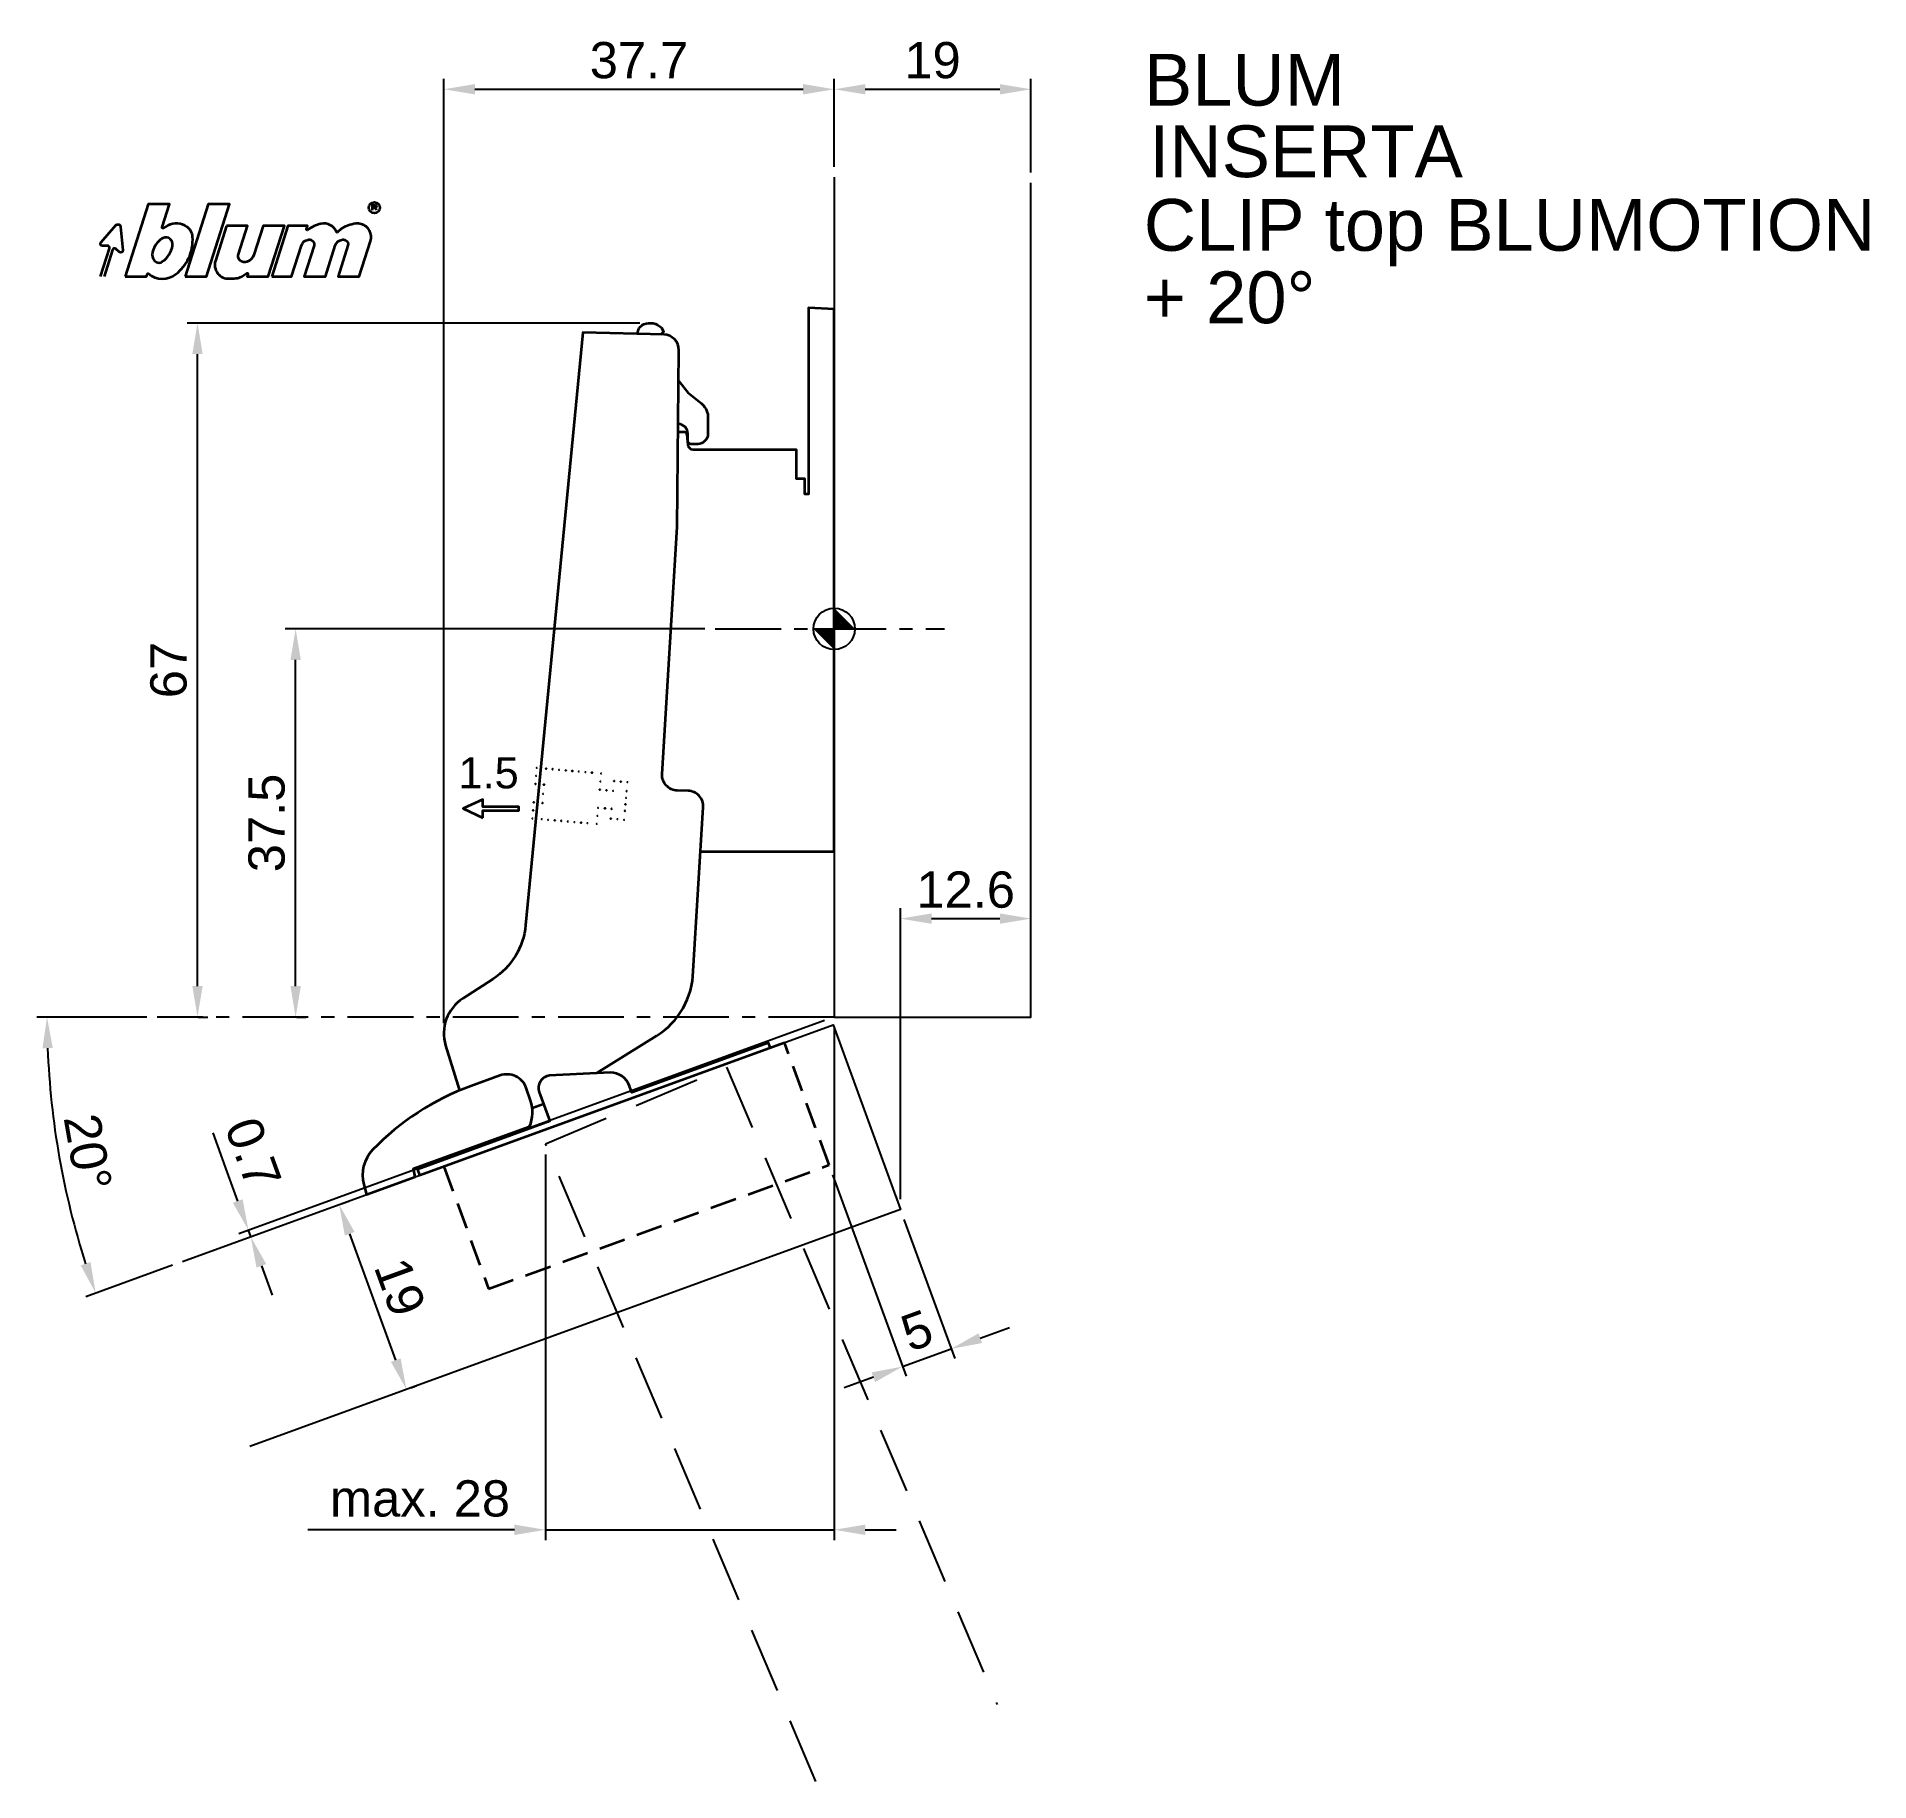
# Model space of a CAD drawing. Extents: x -77 to 100, y -111 to 57.
import ezdxf

# ---------------------------------------------------------------- set-up
doc = ezdxf.new("R2010")
doc.units = 0
doc.header["$PDMODE"] = 35
doc.header["$PDSIZE"] = 5
doc.linetypes.add('MITTE', pattern=[50.8, 31.75, -6.35, 6.35, -6.35])
doc.linetypes.add('STRICHLINIE', pattern=[19.05, 12.7, -6.35])
doc.layers.get('Defpoints').update_dxf_attribs({"linetype": 'CONTINUOUS'})
doc.layers.add('1', color=2, linetype='CONTINUOUS')
doc.layers.add('5', color=1, linetype='CONTINUOUS')
doc.layers.add('6', color=3, linetype='CONTINUOUS', lineweight=35)
doc.styles.add('Beschlag', font='ARIAL.TTF')
doc.dimstyles.new('Beschlag', dxfattribs={"dimtxt": 3.5, "dimasz": 3, "dimexe": 1, "dimexo": 1, "dimgap": 1, "dimtad": 1, "dimdec": 1, "dimdsep": 46, "dimtxsty": 'Beschlag', "dimcen": 2, "dimclrd": 256, "dimclre": 256, "dimclrt": 256, "dimadec": 1, "dimazin": 2, "dimtfac": 0.71, "dimtdec": 1, "dimtix": 1, "dimtmove": 2, "dimatfit": 0, "dimfxl": 0, "dimtolj": 1, "dimlwd": -1, "dimlwe": -1, "dimarcsym": 0})

# ---------------------------------------------------------------- blocks, each defined once
blk = doc.blocks.new('NullPunkt')
at = {"layer": '5'}
for points in [[(0, 2), (0, -2)], [(-2, 0), (2, 0)]]:
    blk.add_lwpolyline(points, dxfattribs=at)
blk.add_circle((0, 0), 2, dxfattribs=at)
for points in [[(0, 0), (-2, 0), (0, 2)], [(0, 0), (2, 0), (0, -2)]]:
    blk.add_solid(points, dxfattribs=at)
blk = doc.blocks.new('*D1')
at = {"layer": '1'}
for p, q in [((-12.48, 0), (-53.01, 0)), ((-52.01, -34.5), (-52.01, -3)), ((-51.89, -37.5), (-51.01, -37.5))]:
    blk.add_line(p, q, dxfattribs=at)
for points in [[(-52.51, -3), (-51.51, -3), (-52.01, 0)], [(-52.51, -34.5), (-51.51, -34.5), (-52.01, -37.5)]]:
    blk.add_solid(points, dxfattribs=at)
at = {"layer": 'Defpoints', "color": 0}
for p in [(-52.01, 0), (-11.48, 0), (-52.89, -37.5)]:
    blk.add_point(p, dxfattribs=at)
at = {"layer": '1', "insert": (-54.8, -18.75), "char_height": 3.5, "attachment_point": 5, "rotation": 90, "style": 'Beschlag'}
blk.add_mtext('\\A1;37.5', dxfattribs=at)
blk = doc.blocks.new('*D2')
at = {"layer": '1'}
for p, q in [((-18.77, 29.54), (-62.49, 29.54)), ((-61.49, -34.5), (-61.49, 26.54)), ((-61.43, -37.5), (-60.49, -37.5))]:
    blk.add_line(p, q, dxfattribs=at)
for points in [[(-61.99, 26.54), (-60.99, 26.54), (-61.49, 29.54)], [(-61.99, -34.5), (-60.99, -34.5), (-61.49, -37.5)]]:
    blk.add_solid(points, dxfattribs=at)
at = {"layer": 'Defpoints', "color": 0}
for p in [(-61.49, 29.54), (-17.77, 29.54), (-62.43, -37.5)]:
    blk.add_point(p, dxfattribs=at)
at = {"layer": '1', "insert": (-64.27, -3.98), "char_height": 3.5, "attachment_point": 5, "rotation": 90, "style": 'Beschlag'}
blk.add_mtext('\\A1;67', dxfattribs=at)
blk = doc.blocks.new('*D3')
at = {"layer": '1'}
for p, q in [((-37.7, -38.08), (-37.7, 53.12)), ((0, 44.62), (0, 53.12)), ((-34.7, 52.12), (-3, 52.12))]:
    blk.add_line(p, q, dxfattribs=at)
for points in [[(-34.7, 52.62), (-34.7, 51.62), (-37.7, 52.12)], [(-3, 52.62), (-3, 51.62), (0, 52.12)]]:
    blk.add_solid(points, dxfattribs=at)
at = {"layer": 'Defpoints', "color": 0}
for p in [(0, 52.12), (0, 43.62), (-37.7, -39.08)]:
    blk.add_point(p, dxfattribs=at)
at = {"layer": '1', "insert": (-18.85, 54.91), "char_height": 3.5, "attachment_point": 5, "style": 'Beschlag'}
blk.add_mtext('\\A1;37.7', dxfattribs=at)
blk = doc.blocks.new('*D4')
at = {"layer": '1'}
for p, q in [((0, 44.62), (0, 53.12)), ((19, 44.07), (19, 53.12)), ((3, 52.12), (16, 52.12))]:
    blk.add_line(p, q, dxfattribs=at)
for points in [[(3, 52.62), (3, 51.62), (0, 52.12)], [(16, 52.62), (16, 51.62), (19, 52.12)]]:
    blk.add_solid(points, dxfattribs=at)
at = {"layer": 'Defpoints', "color": 0}
for p in [(19, 52.12), (0, 43.62), (19, 43.07)]:
    blk.add_point(p, dxfattribs=at)
at = {"layer": '1', "insert": (9.5, 54.91), "char_height": 3.5, "attachment_point": 5, "style": 'Beschlag'}
blk.add_mtext('\\A1;19', dxfattribs=at)
blk = doc.blocks.new('*D5')
at = {"layer": '1'}
for p, q in [((6.4, -55.1), (6.4, -26.99)), ((9.4, -27.99), (16, -27.99)), ((19, -36.5), (19, -26.99))]:
    blk.add_line(p, q, dxfattribs=at)
for points in [[(9.4, -27.49), (9.4, -28.49), (6.4, -27.99)], [(16, -27.49), (16, -28.49), (19, -27.99)]]:
    blk.add_solid(points, dxfattribs=at)
at = {"layer": 'Defpoints', "color": 0}
for p in [(19, -27.99), (19, -37.5), (6.4, -56.1)]:
    blk.add_point(p, dxfattribs=at)
at = {"layer": '1', "insert": (12.7, -25.21), "char_height": 3.5, "attachment_point": 5, "style": 'Beschlag'}
blk.add_mtext('\\A1;12.6', dxfattribs=at)
blk = doc.blocks.new('*D6')
at = {"layer": '1'}
for p, q in [((0, -38.5), (0, -88.03)), ((-27.88, -50.76), (-27.88, -88.03)), ((-30.88, -87.03), (-33.88, -87.03)), ((-27.88, -87.03), (0, -87.03)), ((3, -87.03), (6, -87.03))]:
    blk.add_line(p, q, dxfattribs=at)
for points in [[(-30.88, -86.53), (-30.88, -87.53), (-27.88, -87.03)], [(3, -86.53), (3, -87.53), (0, -87.03)]]:
    blk.add_solid(points, dxfattribs=at)
at = {"layer": 'Defpoints', "color": 0}
for p in [(0, -37.5), (-27.88, -49.76), (0, -87.03)]:
    blk.add_point(p, dxfattribs=at)
at = {"layer": '1', "insert": (-40, -84.02), "char_height": 3.5, "attachment_point": 5, "style": 'Beschlag'}
blk.add_mtext('\\A1;max. 28', dxfattribs=at)
blk = doc.blocks.new('*D7')
at = {"layer": '1'}
for p, q in [((-0.15, -52.73), (6.94, -72.2)), ((6.74, -57.04), (11.64, -70.49)), ((14.11, -68.52), (16.93, -67.5)), ((6.6, -71.26), (11.29, -69.55)), ((3.78, -72.29), (0.96, -73.31))]:
    blk.add_line(p, q, dxfattribs=at)
for points in [[(13.94, -68.05), (14.28, -68.99), (11.29, -69.55)], [(3.61, -71.82), (3.95, -72.76), (6.6, -71.26)]]:
    blk.add_solid(points, dxfattribs=at)
at = {"layer": 'Defpoints', "color": 0}
for p in [(-0.49, -51.79), (6.4, -56.1), (11.29, -69.55)]:
    blk.add_point(p, dxfattribs=at)
at = {"layer": '1', "insert": (7.99, -67.79), "char_height": 3.5, "attachment_point": 5, "rotation": 20, "style": 'Beschlag'}
blk.add_mtext('\\A1;5', dxfattribs=at)
blk = doc.blocks.new('*D8')
at = {"layer": '1'}
for p, q in [((-47.53, -55.51), (-46.87, -55.27)), ((-42.34, -70.64), (-46.79, -58.43)), ((-40.87, -73.3), (-40.37, -73.12))]:
    blk.add_line(p, q, dxfattribs=at)
for points in [[(-46.32, -58.26), (-47.26, -58.6), (-47.81, -55.61)], [(-41.87, -70.47), (-42.81, -70.81), (-41.31, -73.46)]]:
    blk.add_solid(points, dxfattribs=at)
at = {"layer": 'Defpoints', "color": 0}
for p in [(-48.47, -55.85), (-47.81, -55.61), (-41.81, -73.64)]:
    blk.add_point(p, dxfattribs=at)
at = {"layer": '1', "insert": (-41.94, -63.58), "char_height": 3.5, "attachment_point": 5, "rotation": 290, "style": 'Beschlag'}
blk.add_mtext('\\A1;19', dxfattribs=at)
blk = doc.blocks.new('*D9')
at = {"layer": '1'}
for p, q in [((-0.94, -37.84), (-57.51, -58.43)), ((-57.6, -55.27), (-58.62, -52.45)), ((-56.35, -58.71), (-56.57, -58.09)), ((-55.94, -58.57), (-55.41, -58.37)), ((-55.32, -61.53), (-54.29, -64.35))]:
    blk.add_line(p, q, dxfattribs=at)
for points in [[(-57.13, -55.1), (-58.07, -55.44), (-56.57, -58.09)], [(-54.85, -61.36), (-55.79, -61.7), (-56.35, -58.71)]]:
    blk.add_solid(points, dxfattribs=at)
at = {"layer": 'Defpoints', "color": 0}
for p in [(0, -37.5), (-56.57, -58.09), (-56.88, -58.91)]:
    blk.add_point(p, dxfattribs=at)
at = {"layer": '1', "insert": (-56.12, -50.66), "char_height": 3.5, "attachment_point": 5, "rotation": 290, "style": 'Beschlag'}
blk.add_mtext('\\A1;0.7', dxfattribs=at)
blk = doc.blocks.new('Logo_BLUM')
at = {"layer": '6', "color": 20, "linetype": 'Continuous'}
for points in [[(2.39, 0), (4.43, 0), (4.52, 0.26, -0.512391), (4.62, 0.29, 0.357881), (7.3, 0.25, 0.116336), (8.5, 1.76, 0.127435), (8.89, 3.85, 0.227045), (8.36, 4.79, 0.273775), (6.5, 4.93), (6.04, 4.67, -0.689828), (5.94, 4.76), (6.65, 7), (4.61, 7)], [(5.59, 3.39, 0.16703), (4.99, 2.14, 0.322673), (5.41, 1.39, 0.260102), (5.93, 1.42, 0.211929), (6.95, 3, 0.250706), (6.73, 3.62, 0.316796), (6.01, 3.72, 0.086595)], [(12.15, 4.9), (11.09, 1.53, 0.527578), (12.44, -0.2, -0.003338), (13.06, -0.17, 0.131781), (13.63, 0.02), (14.12, 0.32, -0.706223), (14.22, 0.24), (14.15, 0), (16.19, 0), (17.75, 4.9), (15.7, 4.9), (14.81, 2.11, -0.253672), (14.11, 1.42, -0.127823), (13.72, 1.42, -0.447747), (13.33, 2.15), (14.2, 4.9)], [(16.53, 0), (18.44, 0), (19.39, 3, -0.282196), (20.04, 3.56, -0.141376), (20.38, 3.52, -0.3938), (20.62, 2.99), (19.67, 0), (21.72, 0), (22.67, 3, -0.282189), (23.31, 3.56, -0.141385), (23.65, 3.52, -0.393792), (23.89, 2.99), (22.94, 0), (24.99, 0), (26.07, 3.42, 0.424526), (25.18, 5.07, 0.098115), (24.64, 5.11, 0.114777), (23.24, 4.6), (22.89, 4.28, -0.522588), (22.79, 4.31, 0.36711), (21.28, 5.09, 0.102012), (20, 4.5, -0.748324), (19.89, 4.58), (20, 4.9), (18.08, 4.9)]]:
    blk.add_lwpolyline(points, format="xyb", close=True, dxfattribs=at)
blk.add_lwpolyline([(8.18, 0), (10.23, 0), (12.45, 7), (10.4, 7)], close=True, dxfattribs=at)
for points in [[(26.26, 6.4), (26.26, 6.9), (26.52, 6.9, -0.975005), (26.53, 6.67, 0.014563), (26.45, 6.67), (26.26, 6.67), (26.45, 6.67), (26.52, 6.6), (26.57, 6.53), (26.62, 6.42)], [(0, 0), (0.86, 2.7, 0.480207), (0.67, 2.98), (0.19, 2.97, -0.689229), (0.05, 3.33), (1.49, 4.95, -0.685285), (1.94, 4.79), (2.15, 2.54, -0.636083), (1.84, 2.36), (1.47, 2.68, 0.560356), (1.16, 2.59), (0.34, 0)]]:
    blk.add_lwpolyline(points, format="xyb", dxfattribs=at)
blk.add_circle((26.44, 6.65), 0.527, dxfattribs=at)
blk = doc.blocks.new('Seitliche Verstellung')
at = {"layer": '6'}
for centre in [(0, 4.9), (0, 4.12), (0.9, 4.9), (1.53, 4.9), (2.17, 4.9), (2.8, 4.9), (3.44, 4.9), (4.07, 4.9), (4.71, 4.9), (5.34, 4.9), (6.24, 4.9), (6.24, 4.12), (7.54, 4.28), (8.19, 4.28), (8.84, 4.28), (0, 3.34), (0.83, 3.34), (0.83, 2.46), (6.24, 3.33), (6.89, 3.33), (7.54, 3.33), (8.84, 3.41), (8.84, 2.77), (8.84, 2.14), (0, 1.56), (0, 0.78), (0, 0), (0.83, 1.56), (0.9, 0), (1.53, 0), (2.17, 0), (2.8, 0), (3.44, 0), (4.07, 0), (4.71, 0), (5.34, 0), (6.24, 1.58), (6.24, 0.79), (6.24, 0.01), (6.89, 1.58), (7.54, 1.58), (7.54, 0.63), (8.19, 0.64), (8.84, 1.5), (8.84, 0.64)]:
    blk.add_circle(centre, 0.00604, dxfattribs=at)
blk = doc.blocks.new('*D13')
at = {"layer": '1'}
for p, q in [((-66.37, -37.5), (-77.02, -37.5)), ((-63.89, -61.46), (-72.26, -64.51))]:
    blk.add_line(p, q, dxfattribs=at)
blk.add_arc((1.94, -37.5), 77.96, 182.2049, 197.7951, dxfattribs=at)
for points in [[(-76.46, -40.51), (-75.46, -40.49), (-76.02, -37.5)], [(-71.82, -61.16), (-72.77, -61.49), (-71.32, -64.16)]]:
    blk.add_solid(points, dxfattribs=at)
at = {"layer": 'Defpoints', "color": 0}
for p in [(-65.37, -37.5), (-0.1, -38.24), (0, -37.5), (-75.49, -46.55), (-62.95, -61.12)]:
    blk.add_point(p, dxfattribs=at)
at = {"layer": '1', "insert": (-72.09, -50.55), "char_height": 3.5, "attachment_point": 5, "rotation": 280, "style": 'Beschlag'}
blk.add_mtext('\\A1;20°', dxfattribs=at)

msp = doc.modelspace()

# ---------------------------------------------------------------- linework, layer by layer
at = {"layer": '1'}
for p, q in [((-58.62, -52.45), (-59.99, -48.69)), ((-33.88, -87.03), (-50.84, -87.03))]:
    msp.add_line(p, q, dxfattribs=at)
at = {"layer": '5', "linetype": 'MITTE', "ltscale": 0.2}
msp.add_line((-11.48, 0), (10.66, 0), dxfattribs=at)
at = {"layer": '5'}
for points in [[(0, 43.62), (0, -37.5), (19, -37.5), (19, 43.07)], [(-62.95, -61.12), (-0.1, -38.24), (6.4, -56.1), (-56.45, -78.97)]]:
    msp.add_lwpolyline(points, dxfattribs=at)
at = {"layer": '5', "linetype": 'MITTE', "ltscale": 0.2}
msp.add_lwpolyline([(0, -37.5), (-65.37, -37.5)], dxfattribs=at)
at = {"layer": '5', "linetype": 'STRICHLINIE', "ltscale": 0.5}
msp.add_lwpolyline([(-1.76, -111.33), (-27.88, -49.75), (-10.39, -42.33), (15.73, -103.91)], dxfattribs=at)
at = {"layer": '6'}
msp.add_line((-28.06, -45.92), (-29.15, -46.31), dxfattribs=at)
for points in [[(-12.91, -21.5), (0, -21.5), (0, 30.87), (-2.48, 31), (-2.48, 13), (-2.85, 13), (-2.85, 14.5), (-3.65, 14.5), (-3.65, 17.3), (-13.62, 17.3, -0.379493), (-14.11, 17.76), (-14.2, 18.73, 0.415916), (-14.47, 19), (-15.07, 19)], [(-22.94, -42.92), (-17.16, -39.32, 0.253891), (-13.62, -33.07), (-12.65, -17.24, 0.424475), (-14.11, -15.65), (-15.15, -15.62, -0.424475), (-16.61, -14.03), (-15.15, 9.84), (-15, 26.91, 0.409111), (-16.46, 28.43), (-24.28, 28.63), (-29.8, -28.63, -0.229031), (-32.96, -33.83), (-35.88, -35.72, 0.334595), (-37.53, -40.24), (-36.2, -44.6)], [(-18.99, 28.49), (-18.99, 28.5, -0.303388), (-18.37, 29.42, -0.299266), (-16.69, 29.1), (-16.5, 28.68), (-16.68, 28.5), (-16.62, 28.43)], [(-15.02, 23.92), (-14.14, 22.84), (-12.86, 21.8, -0.198988), (-12.19, 20.55), (-12.19, 18.85, -0.414108), (-13.18, 17.85), (-13.84, 17.85, -0.41444), (-14.14, 18.15), (-14.14, 18.84, 0.405784), (-15.06, 19.79, 0.405784)], [(-6.17, -40.45), (-6.34, -39.98), (-19.53, -44.79), (-19.76, -44.17, 0.312987), (-21.62, -42.85), (-27.49, -43.15, 0.486363), (-28.49, -44.75), (-27.46, -47.56), (-27.47, -47.56), (-40.24, -52.21), (-40.04, -52.78), (-4.8, -39.95)]]:
    msp.add_lwpolyline(points, format="xyb", dxfattribs=at)
msp.add_lwpolyline([(-33.93, -18.25), (-33.93, -17.55), (-30.44, -17.55), (-30.44, -17.18), (-33.93, -17.18), (-33.93, -16.48), (-35.83, -17.36)], close=True, dxfattribs=at)
at = {"layer": '6', "linetype": 'STRICHLINIE', "ltscale": 0.2}
msp.add_lwpolyline([(-37.69, -51.92), (-33.38, -63.76), (-0.49, -51.79), (-4.8, -39.95)], dxfattribs=at)
at = {"layer": '6', "flags": 128}
msp.add_lwpolyline([(-29.74, -44.35, 0.414214), (-32.3, -43.15), (-35.1, -44.17, 0.114125), (-44.58, -50.34, 0.262579), (-45.44, -53.67), (-45.17, -54.65), (-40.48, -52.94), (-40.62, -52.14), (-29.43, -48.07, 0.191102), (-29.32, -45.57), (-29.74, -44.35)], format="xyb", dxfattribs=at)

# ---------------------------------------------------------------- block references
at = {"layer": '5', "rotation": 90}
msp.add_blockref('NullPunkt', (0, 0), dxfattribs=at)
at = {"layer": '6'}
msp.add_blockref('Logo_BLUM', (-70.85, 34.03), dxfattribs=at)
at = {"layer": '6', "rotation": 355}
msp.add_blockref('Seitliche Verstellung', (-29.14, -18.31), dxfattribs=at)

# ---------------------------------------------------------------- texts
at = {"layer": '1', "linetype": 'Continuous', "style": 'Beschlag'}
for s, p in [('BLUM', (29.92, 50.54)), ('CLIP top BLUMOTION', (29.9, 36.52)), ('+ 20%%D', (29.9, 29.52))]:
    msp.add_text(s, height=5, dxfattribs=at).set_placement(p)
at = {"layer": '1', "attachment_point": 1, "style": 'Beschlag'}
for s, insert, char_height, width in [('INSERTA', (30.44, 48.63), 5, 110.7908), ('1.5', (-36.29, -12.41), 3, 7.1)]:
    msp.add_mtext(s, dxfattribs=dict(at, insert=insert, char_height=char_height, width=width))

# ---------------------------------------------------------------- dimensions: what is measured, and where the dimension line sits
at = {"layer": '1'}
for base, p1, p2, angle, picture, middle in [((0, 52.12), (-37.7, -39.08), (0, 43.62), 180, '*D3', (-18.85, 54.91)), ((19, 52.12), (0, 43.62), (19, 43.07), 180, '*D4', (9.5, 54.91)), ((-61.49, 29.54), (-62.43, -37.5), (-17.77, 29.54), 90, '*D2', (-64.27, -3.98)), ((-52.01, 0), (-52.89, -37.5), (-11.48, 0), 90, '*D1', (-54.8, -18.75)), ((19, -27.99), (6.4, -56.1), (19, -37.5), 180, '*D5', (12.7, -25.21)), ((11.29, -69.55), (-0.49, -51.79), (6.4, -56.1), 20, '*D7', (7.99, -67.79)), ((-47.81, -55.61), (-41.81, -73.64), (-48.47, -55.85), 110, '*D8', (-41.94, -63.58))]:
    dim = msp.add_linear_dim(base=base, p1=p1, p2=p2, angle=angle, dimstyle='Beschlag', dxfattribs=at)
    dim.commit()
    dim.dimension.update_dxf_attribs({"geometry": picture, "text_midpoint": middle})
dim = msp.add_angular_dim_2l(base=(-75.49, -46.55), line1=((0, -37.5), (-65.37, -37.5)), line2=((-62.95, -61.12), (-0.1, -38.24)), dimstyle='Beschlag', dxfattribs=at)
dim.commit()
dim.dimension.update_dxf_attribs({"geometry": '*D13', "text_midpoint": (-72.09, -50.55)})
dim = msp.add_linear_dim(base=(-56.57, -58.09), p1=(-56.88, -58.91), p2=(0, -37.5), angle=110, dimstyle='Beschlag', dxfattribs=at)
dim.commit()
dim.dimension.update_dxf_attribs({"geometry": '*D9', "text_midpoint": (-56.12, -50.66), "dimtype": 160})
dim = msp.add_linear_dim(base=(0, -87.03), p1=(-27.88, -49.76), p2=(0, -37.5), angle=180, text='max. 28', dimstyle='Beschlag', dxfattribs=at)
dim.commit()
dim.dimension.update_dxf_attribs({"geometry": '*D6', "text_midpoint": (-40, -84.02), "dimtype": 160})

doc.saveas('drawing.dxf')
